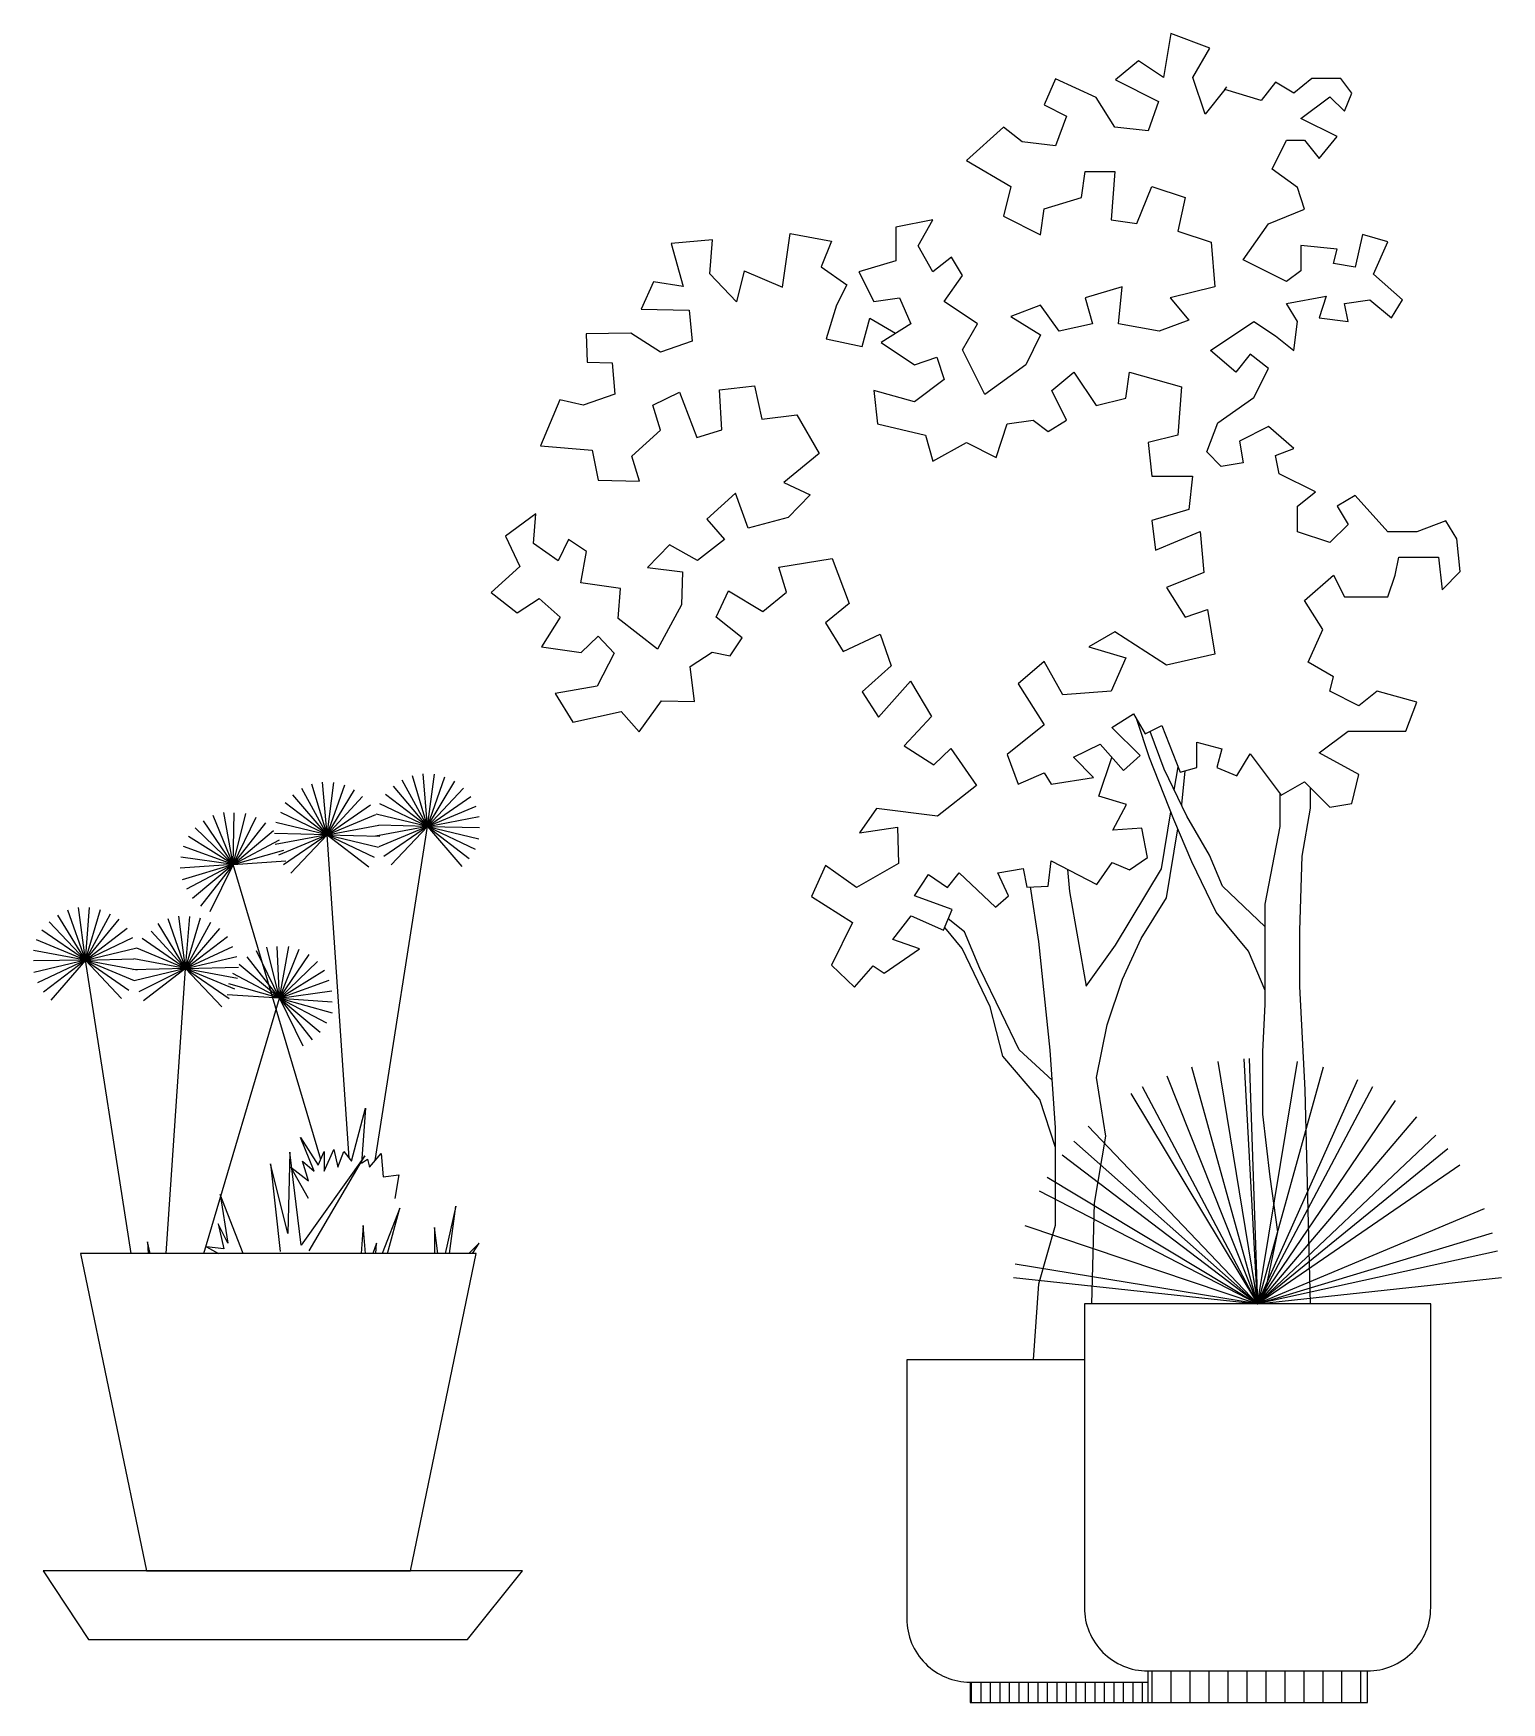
# Model space of a CAD drawing. Header units: millimetres. Extents: x 414.69 to 418.31, y 556.59 to 559.55.
# Drawn here: x 414.748 to 415.861, y 556.601 to 557.866 of the extents above; entities that cross this region are included whole.
import ezdxf

# ---------------------------------------------------------------- set-up
doc = ezdxf.new("R2010")
doc.units = ezdxf.units.MM

# ---------------------------------------------------------------- blocks, each defined once
blk = doc.blocks.new('A045')
at = {"color": 46}
for p, q in [((-0.009, 0), (-0.009, 0.0194)), ((0, 0), (0, 0.0194)), ((0.009, 0), (0.009, 0.0194)), ((0.018, 0), (0.018, 0.0194)), ((0.027, 0), (0.027, 0.0194)), ((0.036, 0), (0.036, 0.0194)), ((0.045, 0), (0.045, 0.0194)), ((0.054, 0), (0.054, 0.0194)), ((0.063, 0), (0.063, 0.0194)), ((0.072, 0), (0.072, 0.0194)), ((0.081, 0), (0.081, 0.0194)), ((0.09, 0), (0.09, 0.0194)), ((0.099, 0), (0.099, 0.0194)), ((0.108, 0), (0.108, 0.0194)), ((0.117, 0), (0.117, 0.0194)), ((0.126, 0), (0.126, 0.0194)), ((0.135, 0), (0.135, 0.0194)), ((0.144, 0), (0.144, 0.0194)), ((0.153, 0), (0.153, 0.0194)), ((0.162, 0), (0.162, 0.03)), ((0.18, 0), (0.18, 0.03)), ((0.198, 0), (0.198, 0.03)), ((0.216, 0), (0.216, 0.03)), ((0.234, 0), (0.234, 0.03)), ((0.252, 0), (0.252, 0.03)), ((0.27, 0), (0.27, 0.03)), ((0.288, 0), (0.288, 0.03)), ((0.306, 0), (0.306, 0.03)), ((0.324, 0), (0.324, 0.03)), ((0.342, 0), (0.342, 0.03)), ((0.36, 0), (0.36, 0.03))]:
    blk.add_line(p, q, dxfattribs=at)
at = {"color": 76}
for points in [[(0.231, 1.5283), (0.2122, 1.505), (0.2006, 1.5398), (0.2168, 1.5676), (0.1797, 1.5815), (0.1728, 1.5398), (0.1492, 1.5556), (0.1274, 1.5374), (0.1682, 1.517), (0.1583, 1.4892), (0.1266, 1.4927), (0.109, 1.5208), (0.0704, 1.5384), (0.0598, 1.5138), (0.0809, 1.5032), (0.0704, 1.4751), (0.0388, 1.4786), (0.0212, 1.4927), (-0.014, 1.461), (0.0282, 1.4364), (0.0212, 1.4083), (0.0563, 1.3907), (0.0598, 1.4153), (0.095, 1.4259), (0.0985, 1.4505), (0.1266, 1.4505), (0.1231, 1.4048), (0.1477, 1.4013), (0.1618, 1.4364), (0.1934, 1.4259), (0.1864, 1.3942), (0.218, 1.3837), (0.2215, 1.3415), (0.1793, 1.3309), (0.1969, 1.3098), (0.1688, 1.2993), (0.1301, 1.3063), (0.1337, 1.3415), (0.0985, 1.3309), (0.1055, 1.3063), (0.0739, 1.2993), (0.0563, 1.3239), (0.0282, 1.3134), (0.0563, 1.2958), (0.0423, 1.2676), (0.0036, 1.2395), (-0.0175, 1.2817), (-0.0034, 1.3063), (-0.035, 1.3274), (-0.0175, 1.352), (-0.028, 1.3696), (-0.0456, 1.3556), (-0.0596, 1.3802), (-0.0456, 1.4048), (-0.0807, 1.3978), (-0.0807, 1.3661), (-0.1159, 1.3556), (-0.1018, 1.3274), (-0.0772, 1.3309), (-0.0667, 1.3063), (-0.0948, 1.2887), (-0.0632, 1.2676), (-0.0421, 1.2747), (-0.035, 1.2536), (-0.0632, 1.2325), (-0.1018, 1.243), (-0.0983, 1.2114), (-0.0526, 1.2008), (-0.0456, 1.1762), (-0.014, 1.1938), (0.0142, 1.1797), (0.0247, 1.2114), (0.0493, 1.2149), (0.0634, 1.2043), (0.0809, 1.2149), (0.0669, 1.243), (0.088, 1.2606), (0.109, 1.229), (0.1372, 1.236), (0.1407, 1.2606), (0.1899, 1.2465), (0.1864, 1.2008), (0.1583, 1.1938), (0.1618, 1.1621), (0.2004, 1.1621), (0.1969, 1.1305), (0.1618, 1.1199), (0.1653, 1.0918), (0.2075, 1.1094), (0.211, 1.0707), (0.1758, 1.0566), (0.1934, 1.0285), (0.2145, 1.0355), (0.2215, 0.9933), (0.1758, 0.9828), (0.1266, 1.0144), (0.102, 1.0004), (0.1372, 0.9898), (0.1231, 0.9582), (0.0774, 0.9547), (0.0598, 0.9863), (0.0352, 0.9652), (0.0598, 0.9265), (0.0247, 0.8984), (0.0352, 0.8703), (0.0598, 0.8808), (0.0664, 0.8703), (0.1064, 0.8766), (0.0875, 0.8956), (0.1127, 0.9082), (0.1349, 0.883), (0.1507, 0.8972), (0.1238, 0.924), (0.1444, 0.9367), (0.1554, 0.9177), (0.1712, 0.9256), (0.1886, 0.8814), (0.2044, 0.8861), (0.2044, 0.9098), (0.2281, 0.9035), (0.2234, 0.8861), (0.2424, 0.8782), (0.255, 0.8988), (0.2845, 0.8597), (0.3066, 0.8723), (0.3306, 0.8483), (0.3512, 0.8517), (0.358, 0.8792), (0.3203, 0.8998), (0.3477, 0.9204), (0.4026, 0.9204), (0.4129, 0.9479), (0.3752, 0.9582), (0.358, 0.9445), (0.3306, 0.9582), (0.334, 0.9719), (0.31, 0.9857), (0.3237, 1.0166), (0.3066, 1.0441), (0.334, 1.0681), (0.3443, 1.0475), (0.3855, 1.0475), (0.3924, 1.0681), (0.3958, 1.0853), (0.4335, 1.0853), (0.437, 1.0544), (0.4541, 1.0715), (0.4507, 1.1025), (0.4404, 1.1196), (0.4129, 1.1093), (0.3855, 1.1093), (0.3546, 1.1437), (0.3374, 1.1334), (0.3477, 1.1162), (0.3306, 1.099), (0.2997, 1.1093), (0.2997, 1.1334), (0.3168, 1.1471), (0.2825, 1.1643), (0.2791, 1.1814), (0.2963, 1.1883), (0.2722, 1.2089), (0.2448, 1.1952), (0.2482, 1.1746), (0.2276, 1.1711), (0.2139, 1.1849), (0.2242, 1.2124), (0.2585, 1.2364), (0.2722, 1.2639), (0.2551, 1.2776), (0.2413, 1.2604), (0.2173, 1.281), (0.2585, 1.3085), (0.2791, 1.2948), (0.2963, 1.281), (0.2997, 1.3085), (0.2894, 1.3257), (0.3271, 1.3326), (0.3203, 1.312), (0.3477, 1.3085), (0.3443, 1.3257), (0.3683, 1.3291), (0.3889, 1.312), (0.3992, 1.3291), (0.3718, 1.3532), (0.3855, 1.3841), (0.3615, 1.3909), (0.3546, 1.36), (0.334, 1.3635), (0.3374, 1.3772), (0.3031, 1.3806), (0.3031, 1.3566), (0.2894, 1.3463), (0.2482, 1.3669), (0.2722, 1.4012), (0.3066, 1.415), (0.2997, 1.4356), (0.2757, 1.4528), (0.2894, 1.4802), (0.3066, 1.4802), (0.3203, 1.4631), (0.3374, 1.4837), (0.3031, 1.5008), (0.3306, 1.5215), (0.3443, 1.5077), (0.3512, 1.5249), (0.3409, 1.5386), (0.3134, 1.5386), (0.2963, 1.5249), (0.2791, 1.5352), (0.2654, 1.518), (0.231, 1.5283), (0.2328, 1.5309)], [(-0.2247, 1.3564), (-0.1882, 1.3409), (-0.1809, 1.392), (-0.1419, 1.3847), (-0.1516, 1.3604), (-0.1273, 1.3433), (-0.137, 1.3239), (-0.1468, 1.2922), (-0.1127, 1.2849), (-0.1054, 1.3117), (-0.0811, 1.2973)], [(-0.2247, 1.3564), (-0.2318, 1.3273), (-0.2572, 1.3537), (-0.2544, 1.3858), (-0.2938, 1.3825), (-0.2823, 1.3418), (-0.3104, 1.346), (-0.3223, 1.3203), (-0.2767, 1.3193), (-0.2738, 1.2899), (-0.3038, 1.2795), (-0.3318, 1.2974), (-0.3742, 1.2968), (-0.3732, 1.27), (-0.3497, 1.2695), (-0.3472, 1.2396), (-0.3772, 1.2292), (-0.3991, 1.2344), (-0.4174, 1.1908), (-0.3687, 1.1866), (-0.363, 1.1581), (-0.3237, 1.1573), (-0.3311, 1.181), (-0.3038, 1.2056), (-0.3112, 1.2293), (-0.2858, 1.2414), (-0.2694, 1.1985), (-0.2457, 1.2059), (-0.248, 1.2437), (-0.2149, 1.2477), (-0.2077, 1.2161), (-0.1746, 1.2201), (-0.1534, 1.1834), (-0.187, 1.1559), (-0.1621, 1.1443), (-0.183, 1.1227), (-0.2209, 1.1126), (-0.2328, 1.1458), (-0.26, 1.1213), (-0.2432, 1.102), (-0.2687, 1.0821), (-0.2952, 1.0969), (-0.3161, 1.0753), (-0.2831, 1.0714), (-0.2838, 1.04), (-0.3067, 0.998), (-0.3438, 1.0271), (-0.3416, 1.0554), (-0.3793, 1.061), (-0.3739, 1.0907), (-0.391, 1.1021), (-0.4008, 1.0819), (-0.4241, 1.0981), (-0.4219, 1.1264), (-0.4506, 1.105), (-0.4371, 1.0764), (-0.4644, 1.0518), (-0.4396, 1.0324), (-0.4189, 1.0461), (-0.3988, 1.0283), (-0.4167, 1.0004), (-0.3791, 0.9949), (-0.363, 1.0103), (-0.3477, 0.9942), (-0.364, 0.9631), (-0.4035, 0.9561), (-0.3868, 0.929), (-0.341, 0.939), (-0.3241, 0.9198), (-0.303, 0.9492), (-0.2716, 0.9485), (-0.2756, 0.9816), (-0.2549, 0.9953), (-0.2377, 0.9918), (-0.2263, 1.0089), (-0.251, 1.0283), (-0.2395, 1.0532), (-0.2069, 1.0336), (-0.1845, 1.052), (-0.1918, 1.0757), (-0.1413, 1.0841), (-0.125, 1.0413), (-0.1474, 1.0229), (-0.1307, 0.9958), (-0.0957, 1.0123), (-0.0853, 0.9822), (-0.1126, 0.9576), (-0.0974, 0.9337), (-0.0668, 0.9676), (-0.0471, 0.9342), (-0.0728, 0.9064), (-0.0449, 0.8885), (-0.0288, 0.9039), (-0.0044, 0.8688), (-0.0412, 0.8397), (-0.0992, 0.8472), (-0.1154, 0.824), (-0.0792, 0.8295), (-0.0783, 0.7949), (-0.1181, 0.7721), (-0.1475, 0.7932), (-0.1608, 0.7636), (-0.122, 0.7392), (-0.1417, 0.6987), (-0.1201, 0.6778), (-0.1024, 0.6979), (-0.092, 0.6912), (-0.0585, 0.714), (-0.0838, 0.7231), (-0.0663, 0.7453), (-0.0355, 0.7319), (-0.0273, 0.7515), (-0.0631, 0.7643), (-0.0499, 0.7845), (-0.0318, 0.7721), (-0.0209, 0.786), (0.0137, 0.7535), (0.026, 0.7645), (0.0159, 0.786), (0.04, 0.7904), (0.0432, 0.7727), (0.0637, 0.7736), (0.0663, 0.7976), (0.1097, 0.775), (0.1242, 0.7958), (0.1406, 0.7889), (0.1578, 0.8008), (0.1522, 0.8286), (0.1249, 0.8265), (0.1377, 0.8508)], [(0.1377, 0.8508), (0.1115, 0.8588), (0.124, 0.8954)]]:
    blk.add_lwpolyline(points, dxfattribs=at)
at = {"color": 16}
for points in [[(0.2692, 0.6748), (0.2535, 0.712), (0.2227, 0.7489), (0.1996, 0.7967), (0.1826, 0.8367), (0.1595, 0.8952), (0.1475, 0.9313)], [(0.2692, 0.7351), (0.2289, 0.7736), (0.2165, 0.8028), (0.195, 0.8398), (0.1734, 0.8844), (0.1603, 0.9201)], [(0.1831, 0.8645), (0.1866, 0.8865)], [(0.1901, 0.8499), (0.1902, 0.8508), (0.1933, 0.8828)], [(0.2669, 0.3777), (0.2811, 0.4459), (0.274, 0.4981), (0.2669, 0.5574), (0.2669, 0.6167), (0.2692, 0.6617), (0.2692, 0.7566), (0.2835, 0.8302), (0.2835, 0.8611)], [(0.312, 0.3777), (0.307, 0.5804), (0.3019, 0.6786), (0.3019, 0.7315), (0.3044, 0.802), (0.312, 0.8474), (0.312, 0.8669)], [(0.082, 0.7894), (0.0838, 0.7684), (0.0996, 0.6789), (0.1275, 0.7175), (0.1709, 0.7898), (0.1797, 0.8441)], [(0.1049, 0.3777), (0.1075, 0.4733), (0.1181, 0.5365), (0.1095, 0.5922), (0.1195, 0.642), (0.134, 0.6854), (0.1517, 0.724), (0.1758, 0.7625), (0.1864, 0.8277)], [(0.0495, 0.3248), (0.0548, 0.3969), (0.0706, 0.4522), (0.0706, 0.5444), (0.0654, 0.6182), (0.0548, 0.721), (0.0467, 0.7728)], [(0.0706, 0.5258), (0.0555, 0.5715), (0.0206, 0.6124), (0.0085, 0.6593), (-0.018, 0.7146), (-0.0345, 0.7342)], [(0.0674, 0.5896), (0.0362, 0.6184), (0.0194, 0.6533), (-0.0011, 0.6954), (-0.0156, 0.7303), (-0.0311, 0.7426)]]:
    blk.add_lwpolyline(points, dxfattribs=at)
at = {"color": 52}
for points in [[(0.3243, 0.6019), (0.262, 0.3777), (0.1998, 0.6019)], [(0.2244, 0.6073), (0.262, 0.3777), (0.2997, 0.6073)], [(0.2541, 0.6103), (0.262, 0.3777), (0.2494, 0.61)], [(0.1759, 0.5939), (0.262, 0.3777), (0.3569, 0.5902)], [(0.1419, 0.577), (0.262, 0.3777), (0.3926, 0.5703)], [(0.371, 0.5833), (0.262, 0.3777), (0.153, 0.5833)], [(0.4126, 0.555), (0.262, 0.3777), (0.1014, 0.546)], [(0.0879, 0.532), (0.262, 0.3777), (0.4309, 0.5377)], [(0.4424, 0.5247), (0.262, 0.3777), (0.0768, 0.5185)], [(0.0626, 0.4977), (0.262, 0.3777), (0.4538, 0.5095)], [(0.4766, 0.4677), (0.262, 0.3777), (0.0553, 0.4845)], [(0.0415, 0.452), (0.262, 0.3777), (0.4847, 0.4451)], [(0.4893, 0.4277), (0.262, 0.3777), (0.0324, 0.4154)], [(0.0307, 0.4029), (0.262, 0.3777), (0.4933, 0.4029)]]:
    blk.add_lwpolyline(points, dxfattribs=at)
at = {"color": 46}
blk.add_lwpolyline([(0.3661, 0.03, 0.414214), (0.4261, 0.09), (0.4261, 0.3777), (0.0979, 0.3777), (0.0979, 0.09, 0.414214), (0.1579, 0.03)], format="xyb", close=True, dxfattribs=at)
blk.add_lwpolyline([(0.0979, 0.3248), (-0.0704, 0.3248), (-0.0704, 0.0794, 0.414214), (-0.0104, 0.0194), (0.1579, 0.0194)], format="xyb", dxfattribs=at)
for points in [[(-0.0104, 0.0194), (-0.0104, 0), (0.1579, 0)], [(0.1579, 0.03), (0.1579, 0), (0.3661, 0), (0.3661, 0.03)]]:
    blk.add_lwpolyline(points, dxfattribs=at)

msp = doc.modelspace()

# ---------------------------------------------------------------- linework, layer by layer
at = {"color": 103}
for p, q in [((415.0464, 557.2649), (415.035, 557.3033)), ((415.0464, 557.2649), (415.0432, 557.3048)), ((415.0464, 557.2649), (415.0517, 557.3045)), ((415.0464, 557.2649), (415.0597, 557.3026)), ((414.9704, 557.2585), (414.9443, 557.2889)), ((414.9704, 557.2585), (414.9512, 557.2937)), ((414.9704, 557.2585), (414.9589, 557.2969)), ((414.9704, 557.2585), (414.9669, 557.2984)), ((414.9704, 557.2585), (414.9755, 557.2982)), ((414.9704, 557.2585), (414.9837, 557.2963)), ((414.9704, 557.2585), (414.9912, 557.2927)), ((415.0464, 557.2649), (415.0146, 557.2892)), ((415.0464, 557.2649), (415.0207, 557.2955)), ((415.0464, 557.2649), (415.0273, 557.3)), ((415.0464, 557.2649), (415.0673, 557.2991)), ((415.0464, 557.2649), (415.0739, 557.294)), ((414.8991, 557.236), (414.8922, 557.2754)), ((414.9704, 557.2585), (414.9352, 557.2754)), ((414.9704, 557.2585), (414.9386, 557.2829)), ((414.9704, 557.2585), (414.9972, 557.2876)), ((414.9704, 557.2585), (415.0033, 557.2813)), ((415.0464, 557.2649), (415.0103, 557.2821)), ((415.0464, 557.2649), (415.0794, 557.2876)), ((415.0464, 557.2649), (415.0834, 557.2803)), ((414.8991, 557.236), (414.8703, 557.2639)), ((414.8991, 557.236), (414.8767, 557.2692)), ((414.8991, 557.236), (414.8841, 557.2731)), ((414.8991, 557.236), (414.8999, 557.2753)), ((414.8991, 557.236), (414.9088, 557.2748)), ((414.8991, 557.236), (414.9167, 557.2719)), ((414.8991, 557.236), (414.9238, 557.2675)), ((414.9704, 557.2585), (414.9314, 557.2678)), ((414.9704, 557.2585), (415.0073, 557.2739)), ((414.9704, 557.2585), (415.0097, 557.2659)), ((415.0068, 557.0118), (415.0464, 557.2649)), ((415.0464, 557.2649), (415.0071, 557.2575)), ((415.0464, 557.2649), (415.0075, 557.2742)), ((415.0464, 557.2649), (415.0095, 557.2495)), ((415.0464, 557.2649), (415.0097, 557.2659)), ((415.0464, 557.2649), (415.0135, 557.2422)), ((415.0464, 557.2649), (415.0189, 557.2358)), ((415.0464, 557.2649), (415.0857, 557.2723)), ((415.0464, 557.2649), (415.086, 557.2642)), ((415.0464, 557.2649), (415.0724, 557.2345)), ((415.0464, 557.2649), (415.0782, 557.2406)), ((415.0464, 557.2649), (415.0826, 557.2477)), ((415.0464, 557.2649), (415.0853, 557.2556)), ((414.8991, 557.236), (414.8652, 557.2573)), ((414.8991, 557.236), (414.9298, 557.2617)), ((414.8991, 557.236), (414.9344, 557.2547)), ((414.9704, 557.2585), (414.9304, 557.2595)), ((414.9704, 557.2585), (414.931, 557.2512)), ((414.9704, 557.2585), (414.9334, 557.2432)), ((414.9704, 557.2585), (414.9374, 557.2358)), ((414.9704, 557.2585), (414.9429, 557.2295)), ((414.9704, 557.2585), (415.006, 557.2417)), ((414.9871, 557.0135), (414.9704, 557.2585)), ((414.9704, 557.2585), (415.0104, 557.2576)), ((414.9704, 557.2585), (415.0093, 557.2493)), ((414.9704, 557.2585), (415.0021, 557.2342)), ((414.8991, 557.236), (414.8594, 557.2416)), ((414.8991, 557.236), (414.8615, 557.2498)), ((414.8991, 557.236), (414.9376, 557.247)), ((414.8991, 557.236), (414.939, 557.2387)), ((414.8991, 557.236), (414.8591, 557.2333)), ((414.8991, 557.236), (414.8606, 557.2245)), ((414.8991, 557.236), (414.8637, 557.2173)), ((414.8991, 557.236), (414.8684, 557.2103)), ((414.8991, 557.236), (414.8744, 557.2045)), ((414.8991, 557.236), (414.8815, 557.2001)), ((414.9655, 557.0125), (414.8991, 557.236)), ((414.7871, 557.1635), (414.7738, 557.2013)), ((414.7871, 557.1635), (414.7818, 557.2034)), ((414.7871, 557.1635), (414.7903, 557.2034)), ((414.7871, 557.1635), (414.7985, 557.2019)), ((414.7871, 557.1635), (414.7596, 557.1926)), ((414.7871, 557.1635), (414.7662, 557.1977)), ((414.7871, 557.1635), (414.8062, 557.1987)), ((414.7871, 557.1635), (414.8128, 557.1945)), ((414.7871, 557.1635), (414.8188, 557.1878)), ((414.8631, 557.1572), (414.8422, 557.1913)), ((414.8631, 557.1572), (414.8498, 557.1949)), ((414.8631, 557.1572), (414.8579, 557.1968)), ((414.8631, 557.1572), (414.8664, 557.1967)), ((414.8631, 557.1572), (414.8745, 557.1955)), ((414.8631, 557.1572), (414.8823, 557.1923)), ((414.8631, 557.1572), (414.8891, 557.1875)), ((414.7871, 557.1635), (414.7501, 557.1789)), ((414.7871, 557.1635), (414.7541, 557.1862)), ((414.7871, 557.1635), (414.8232, 557.1807)), ((414.8631, 557.1572), (414.8302, 557.1799)), ((414.8631, 557.1572), (414.8369, 557.1856)), ((414.8631, 557.1572), (414.8949, 557.1815)), ((414.7871, 557.1635), (414.7477, 557.1709)), ((414.7871, 557.1635), (414.7477, 557.1629)), ((414.7871, 557.1635), (414.7481, 557.1542)), ((414.7871, 557.1635), (414.7509, 557.1463)), ((414.7871, 557.1635), (414.7553, 557.1392)), ((414.7871, 557.1635), (414.761, 557.1331)), ((414.7871, 557.1635), (414.826, 557.1728)), ((414.7871, 557.1635), (414.8238, 557.1645)), ((414.8218, 556.9413), (414.7871, 557.1635)), ((414.7871, 557.1635), (414.8146, 557.1344)), ((414.7871, 557.1635), (414.82, 557.1408)), ((414.7871, 557.1635), (414.824, 557.1481)), ((414.7871, 557.1635), (414.8264, 557.1562)), ((414.8631, 557.1572), (414.8238, 557.1645)), ((414.8631, 557.1572), (414.8262, 557.1725)), ((414.8631, 557.1572), (414.8988, 557.1738)), ((414.8631, 557.1572), (414.902, 557.1664)), ((414.9344, 557.1346), (414.9097, 557.1661)), ((414.9344, 557.1346), (414.9168, 557.1706)), ((414.9344, 557.1346), (414.9246, 557.1734)), ((414.9344, 557.1346), (414.9326, 557.1739)), ((414.9344, 557.1346), (414.9413, 557.174)), ((414.9344, 557.1346), (414.9493, 557.1718)), ((414.9344, 557.1346), (414.9567, 557.1678)), ((414.9344, 557.1346), (414.9631, 557.1625)), ((414.8631, 557.1572), (414.8231, 557.1562)), ((414.8631, 557.1572), (414.8242, 557.1479)), ((414.8631, 557.1572), (414.8277, 557.1395)), ((414.8631, 557.1572), (414.8313, 557.1328)), ((414.8484, 556.9413), (414.8631, 557.1572)), ((414.8631, 557.1572), (414.9031, 557.1581)), ((414.8631, 557.1572), (414.9024, 557.1498)), ((414.8631, 557.1572), (414.9001, 557.1418)), ((414.8631, 557.1572), (414.896, 557.1344)), ((414.8631, 557.1572), (414.8906, 557.1281)), ((414.9344, 557.1346), (414.899, 557.1533)), ((414.9344, 557.1346), (414.9037, 557.1603)), ((414.9344, 557.1346), (414.9683, 557.1559)), ((414.9344, 557.1346), (414.8945, 557.1373)), ((414.9344, 557.1346), (414.8959, 557.1456)), ((414.9344, 557.1346), (414.972, 557.1484)), ((414.9344, 557.1346), (414.974, 557.1403)), ((414.8769, 556.9413), (414.9344, 557.1346)), ((414.9344, 557.1346), (414.9743, 557.1235)), ((414.9344, 557.1346), (414.9743, 557.1319)), ((414.9344, 557.1346), (414.9698, 557.1159)), ((414.9344, 557.1346), (414.9651, 557.109)), ((414.9344, 557.1346), (414.9591, 557.1031)), ((414.9344, 557.1346), (414.952, 557.0987))]:
    msp.add_line(p, q, dxfattribs=at)
at = {"color": 114}
for p, q in [((414.9889, 557.0111), (414.9994, 557.0514)), ((414.9994, 557.0514), (414.9964, 557.0096)), ((414.9502, 557.029), (414.9636, 557.0081)), ((414.9606, 557.0037), (414.9502, 557.029)), ((414.942, 557.018), (414.9405, 556.9564)), ((414.9508, 556.9476), (414.942, 557.018)), ((414.9991, 557.0151), (414.9508, 556.9476)), ((414.9517, 557.0111), (414.9606, 557.0037)), ((414.9562, 556.9962), (414.9517, 557.0111)), ((414.9567, 556.9432), (414.9991, 557.0151)), ((414.9636, 557.0081), (414.9681, 557.0186)), ((414.9681, 557.0037), (414.9755, 557.0201)), ((414.9681, 557.0186), (414.9681, 557.0037)), ((414.9755, 557.0201), (414.9785, 557.0067)), ((414.9785, 557.0067), (414.983, 557.0186)), ((414.983, 557.0186), (414.9889, 557.0111)), ((414.9964, 557.0096), (415.0009, 557.0126)), ((415.0009, 557.0126), (415.0024, 557.0067)), ((415.0024, 557.0067), (415.0113, 557.0171)), ((415.0113, 557.0171), (415.0128, 556.9992)), ((414.9274, 557.0092), (414.9348, 556.9426)), ((414.9405, 556.9564), (414.9274, 557.0092)), ((414.9428, 557.0067), (414.9562, 556.9962)), ((414.9562, 556.983), (414.9428, 557.0067)), ((415.0128, 556.9992), (415.0247, 557.0007)), ((415.0247, 557.0007), (415.0217, 556.983)), ((414.8893, 556.9858), (414.8951, 556.9491)), ((414.9068, 556.9413), (414.8893, 556.9858)), ((415.0255, 556.9755), (415.012, 556.9413)), ((415.0161, 556.9413), (415.0255, 556.9755)), ((415.068, 556.977), (415.0599, 556.9413)), ((415.0631, 556.9413), (415.068, 556.977)), ((414.8878, 556.9638), (414.8922, 556.9447)), ((414.8951, 556.9491), (414.8878, 556.9638)), ((414.9977, 556.9623), (414.9963, 556.9413)), ((414.9995, 556.9413), (414.9977, 556.9623)), ((415.0519, 556.9608), (415.0519, 556.9413)), ((415.0543, 556.9413), (415.0519, 556.9608)), ((414.8341, 556.95), (414.8347, 556.9413)), ((414.8363, 556.9413), (414.8341, 556.95)), ((415.0079, 556.9491), (415.0051, 556.9413)), ((415.0074, 556.9413), (415.0079, 556.9491)), ((415.0856, 556.9491), (415.0778, 556.9413)), ((415.0807, 556.9413), (415.0856, 556.9491)), ((414.879, 556.9462), (414.8881, 556.9413)), ((414.8922, 556.9447), (414.879, 556.9462))]:
    msp.add_line(p, q, dxfattribs=at)
at = {"color": 41, "ltscale": 0.05}
msp.add_lwpolyline([(415.0835, 556.9413), (414.7835, 556.9413), (414.8335, 556.7007), (415.0335, 556.7007)], close=True, dxfattribs=at)
at = {"color": 8, "ltscale": 0.05}
msp.add_lwpolyline([(414.7895, 556.6487), (415.0767, 556.6487), (415.1186, 556.7007), (414.7552, 556.7007)], close=True, dxfattribs=at)

# ---------------------------------------------------------------- block references
at = {"xscale": 0.7999999999999545, "yscale": 0.8000000000000114, "zscale": 0.8}
msp.add_blockref('A045', (415.4662, 556.6008), dxfattribs=at)

doc.saveas('drawing.dxf')
